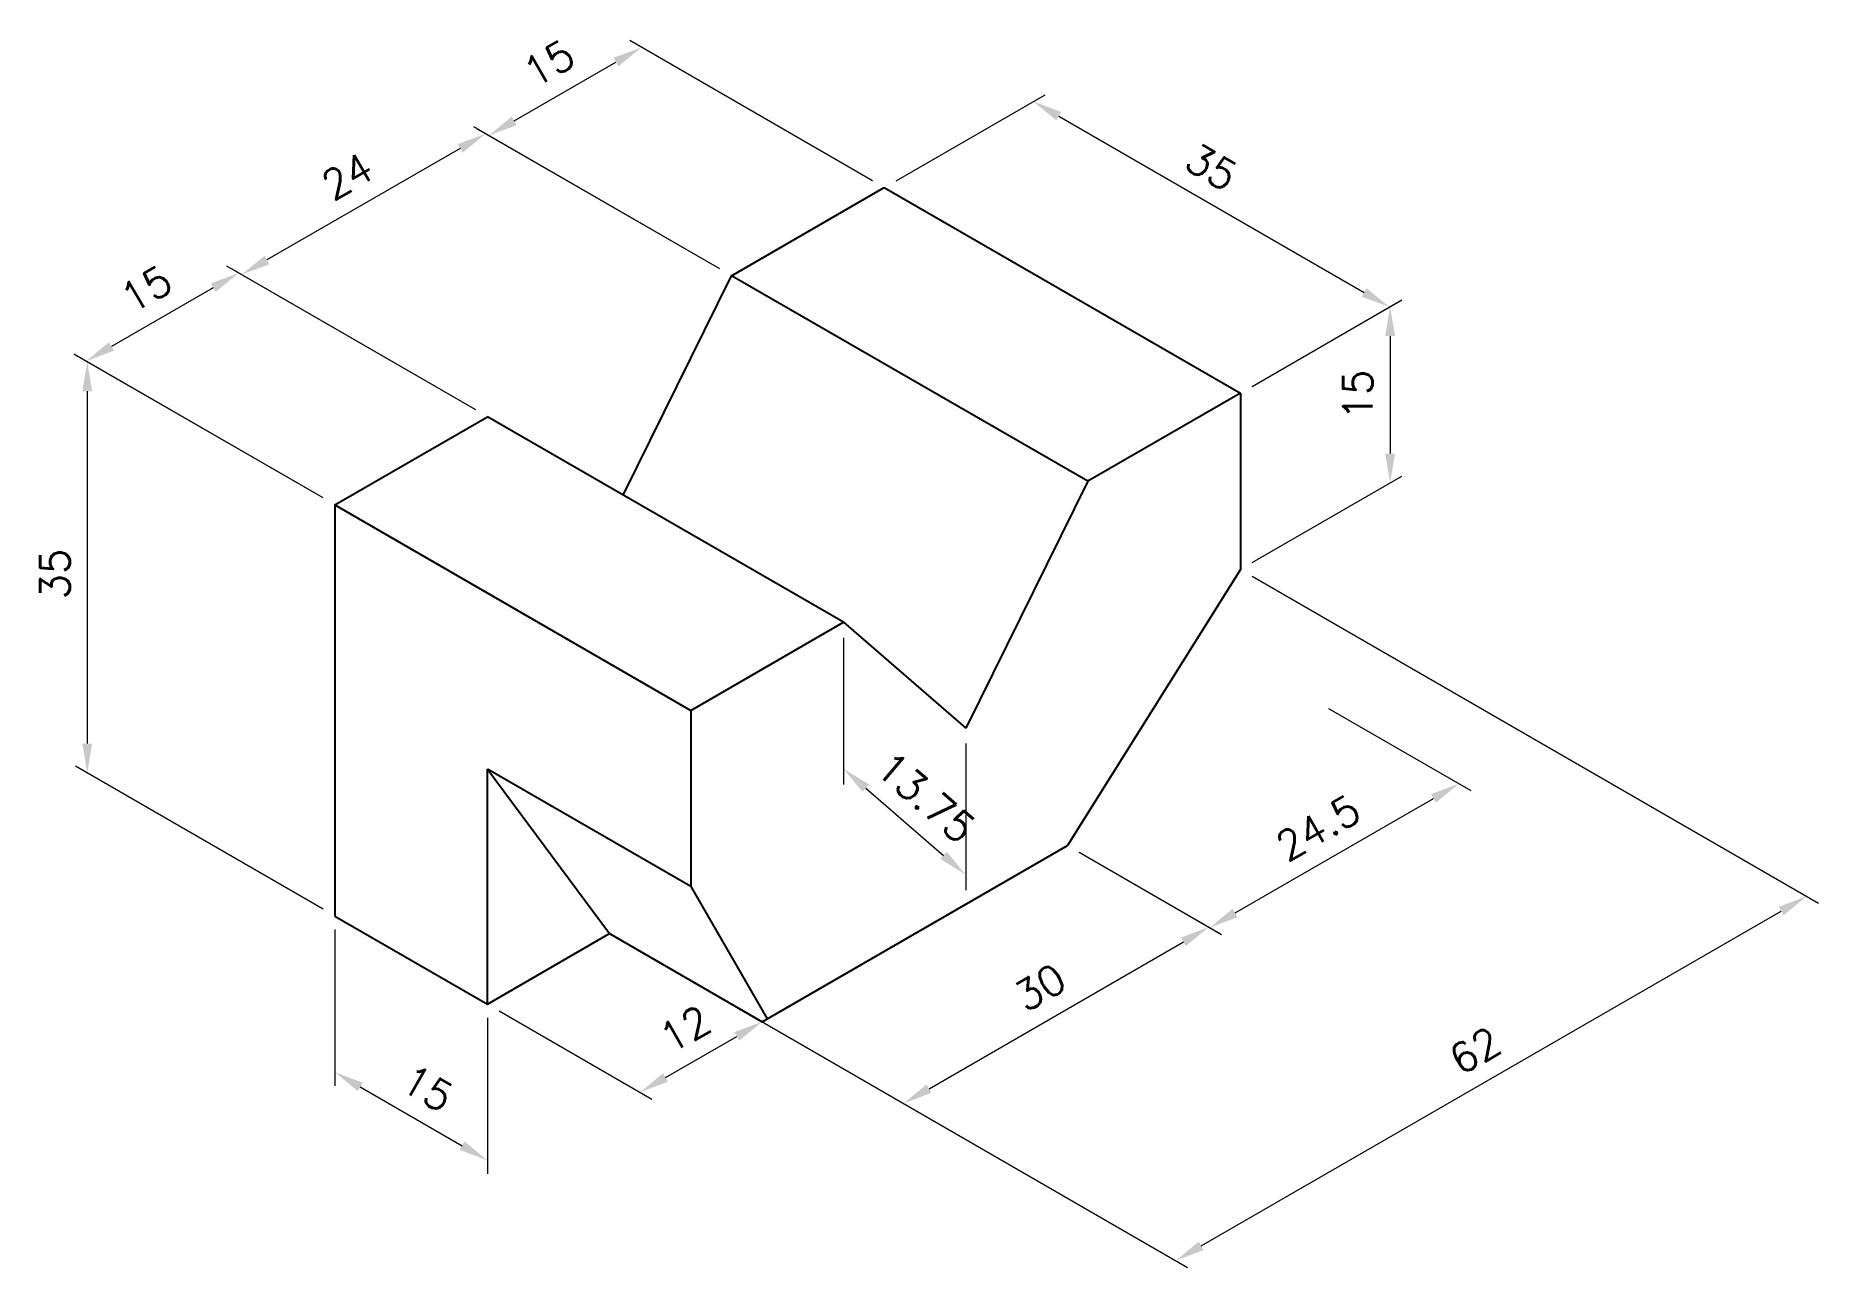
# Model space of a CAD drawing. Header units: millimetres. Extents: x 1062 to 5874, y 1636 to 2310.
# Drawn here: x 1061.8 to 1213.5, y 1635.9 to 1740.7 of the extents above.
import ezdxf

# ---------------------------------------------------------------- set-up
doc = ezdxf.new("R2010")
doc.units = ezdxf.units.MM
doc.layers.add('CONTORNO 1', color=3, linetype='Continuous', lineweight=25)
doc.layers.add('COTA', color=1, linetype='Continuous', lineweight=13)
doc.styles.add('ROMANS', font='romans.shx')
doc.dimstyles.new('Padrão', dxfattribs={"dimtxt": 2.5, "dimasz": 2.5, "dimexe": 1, "dimexo": 1, "dimgap": 1.5, "dimtad": 1, "dimdsep": 46, "dimtxsty": 'ROMANS', "dimblk1": 'ARCHTICK', "dimblk2": 'OBLIQUE', "dimcen": 2.5, "dimclrd": 1, "dimclre": 1, "dimclrt": 2, "dimadec": 0, "dimazin": 2, "dimtfac": 1, "dimtmove": 0, "dimatfit": 3, "dimfxl": 0, "dimlwd": -1, "dimlwe": -1, "dimarcsym": 0})

# ---------------------------------------------------------------- blocks, each defined once
blk = doc.blocks.new('*D7')
at = {"layer": 'COTA', "color": 1}
for p, q in [((1135.02, 1728.35), (1147.71, 1735.67)), ((1148.88, 1733.85), (1174.86, 1718.85)), ((1165.33, 1710.85), (1178.03, 1718.17))]:
    blk.add_line(p, q, dxfattribs=at)
for points in [[(1149.09, 1734.21), (1148.67, 1733.49), (1146.71, 1735.1)], [(1175.07, 1719.21), (1174.65, 1718.49), (1177.03, 1717.6)]]:
    blk.add_solid(points, dxfattribs=at)
at = {"layer": 'Defpoints', "color": 0}
for p in [(1134.02, 1727.77), (1177.03, 1717.6), (1164.33, 1710.27)]:
    blk.add_point(p, dxfattribs=at)
at = {"layer": 'COTA', "color": 2, "insert": (1161.87, 1729.52), "char_height": 2.5, "attachment_point": 5, "rotation": 330, "style": 'ROMANS'}
blk.add_mtext('35', dxfattribs=at)
blk = doc.blocks.new('_ArchTick')
at = {"color": 0, "linetype": 'ByBlock', "const_width": 0.15}
blk.add_lwpolyline([(-0.5, -0.5), (0.5, 0.5)], dxfattribs=at)
blk = doc.blocks.new('_Oblique')
at = {"color": 0, "linetype": 'ByBlock', "lineweight": -2}
blk.add_line((-0.5, -0.5), (0.5, 0.5), dxfattribs=at)
blk = doc.blocks.new('*D8')
at = {"layer": 'COTA', "color": 1}
for p, q in [((1133.02, 1728.35), (1112.35, 1740.28)), ((1102.52, 1733.45), (1111.18, 1738.45)), ((1120.03, 1720.85), (1099.35, 1732.78))]:
    blk.add_line(p, q, dxfattribs=at)
for points in [[(1110.97, 1738.82), (1111.39, 1738.09), (1113.35, 1739.7)], [(1102.31, 1733.82), (1102.73, 1733.09), (1100.35, 1732.2)]]:
    blk.add_solid(points, dxfattribs=at)
at = {"layer": 'Defpoints', "color": 0}
for p in [(1113.35, 1739.7), (1134.02, 1727.77), (1121.03, 1720.27)]:
    blk.add_point(p, dxfattribs=at)
at = {"layer": 'COTA', "color": 2, "insert": (1105.47, 1738.34), "char_height": 2.5, "attachment_point": 5, "rotation": 30, "style": 'ROMANS'}
blk.add_mtext('15', dxfattribs=at)
blk = doc.blocks.new('*D9')
at = {"layer": 'COTA', "color": 1}
for p, q in [((1120.03, 1720.85), (1099.09, 1732.93)), ((1097.93, 1731.11), (1081.47, 1721.61)), ((1099.25, 1708.85), (1078.31, 1720.93))]:
    blk.add_line(p, q, dxfattribs=at)
for points in [[(1097.72, 1731.47), (1098.14, 1730.74), (1100.09, 1732.36)], [(1081.27, 1721.97), (1081.68, 1721.24), (1079.31, 1720.36)]]:
    blk.add_solid(points, dxfattribs=at)
at = {"layer": 'Defpoints', "color": 0}
for p in [(1079.31, 1720.36), (1121.03, 1720.27), (1100.25, 1708.27)]:
    blk.add_point(p, dxfattribs=at)
at = {"layer": 'COTA', "color": 2, "insert": (1088.33, 1728.74), "char_height": 2.5, "attachment_point": 5, "rotation": 30, "style": 'ROMANS'}
blk.add_mtext('24', dxfattribs=at)
blk = doc.blocks.new('*D10')
at = {"layer": 'COTA', "color": 1}
for p, q in [((1099.25, 1708.85), (1078.06, 1721.08)), ((1076.9, 1719.25), (1068.24, 1714.25)), ((1086.26, 1701.35), (1065.07, 1713.58))]:
    blk.add_line(p, q, dxfattribs=at)
for points in [[(1076.69, 1719.61), (1077.11, 1718.89), (1079.06, 1720.5)], [(1068.03, 1714.61), (1068.45, 1713.89), (1066.07, 1713)]]:
    blk.add_solid(points, dxfattribs=at)
at = {"layer": 'Defpoints', "color": 0}
for p in [(1066.07, 1713), (1100.25, 1708.27), (1087.26, 1700.77)]:
    blk.add_point(p, dxfattribs=at)
at = {"layer": 'COTA', "color": 2, "insert": (1071.19, 1719.13), "char_height": 2.5, "attachment_point": 5, "rotation": 30, "style": 'ROMANS'}
blk.add_mtext('15', dxfattribs=at)
blk = doc.blocks.new('*D11')
at = {"layer": 'COTA', "color": 1}
for p, q in [((1165.33, 1710.85), (1178.08, 1718.21)), ((1177.08, 1715.13), (1177.08, 1705.13)), ((1165.33, 1695.85), (1178.08, 1703.21))]:
    blk.add_line(p, q, dxfattribs=at)
for points in [[(1176.66, 1715.13), (1177.5, 1715.13), (1177.08, 1717.63)], [(1176.66, 1705.13), (1177.5, 1705.13), (1177.08, 1702.63)]]:
    blk.add_solid(points, dxfattribs=at)
at = {"layer": 'Defpoints', "color": 0}
for p in [(1164.33, 1710.27), (1177.08, 1702.63), (1164.33, 1695.27)]:
    blk.add_point(p, dxfattribs=at)
at = {"layer": 'COTA', "color": 2, "insert": (1174.33, 1710.13), "char_height": 2.5, "attachment_point": 5, "rotation": 90, "style": 'ROMANS'}
blk.add_mtext('15', dxfattribs=at)
blk = doc.blocks.new('*D14')
at = {"layer": 'COTA', "color": 1}
for p, q in [((1150.61, 1671.19), (1162.64, 1664.24)), ((1137.83, 1651.07), (1159.48, 1663.57)), ((1124.63, 1656.19), (1136.66, 1649.24))]:
    blk.add_line(p, q, dxfattribs=at)
for points in [[(1159.27, 1663.93), (1159.68, 1663.21), (1161.64, 1664.82)], [(1137.62, 1651.43), (1138.03, 1650.71), (1135.66, 1649.82)]]:
    blk.add_solid(points, dxfattribs=at)
at = {"layer": 'Defpoints', "color": 0}
for p in [(1149.61, 1671.77), (1161.64, 1664.82), (1123.63, 1656.77)]:
    blk.add_point(p, dxfattribs=at)
at = {"layer": 'COTA', "color": 2, "insert": (1147.28, 1659.7), "char_height": 2.5, "attachment_point": 5, "rotation": 30, "style": 'ROMANS'}
blk.add_mtext('30', dxfattribs=at)
blk = doc.blocks.new('*D15')
at = {"layer": 'COTA', "color": 1}
for p, q in [((1171.83, 1683.44), (1183.94, 1676.45)), ((1163.88, 1666.03), (1180.77, 1675.78)), ((1150.61, 1671.19), (1162.72, 1664.2))]:
    blk.add_line(p, q, dxfattribs=at)
for points in [[(1180.56, 1676.14), (1180.98, 1675.42), (1182.94, 1677.03)], [(1163.67, 1666.39), (1164.09, 1665.67), (1161.72, 1664.78)]]:
    blk.add_solid(points, dxfattribs=at)
at = {"layer": 'Defpoints', "color": 0}
for p in [(1170.83, 1684.02), (1182.94, 1677.03), (1149.61, 1671.77)]:
    blk.add_point(p, dxfattribs=at)
at = {"layer": 'COTA', "color": 2, "insert": (1170.95, 1673.28), "char_height": 2.5, "attachment_point": 5, "rotation": 30, "style": 'ROMANS'}
blk.add_mtext('24.5', dxfattribs=at)
blk = doc.blocks.new('*D16')
at = {"layer": 'COTA', "color": 1}
for p, q in [((1165.33, 1694.69), (1213.53, 1666.86)), ((1161, 1637.69), (1210.37, 1666.19)), ((1111.64, 1663.69), (1159.84, 1635.86))]:
    blk.add_line(p, q, dxfattribs=at)
for points in [[(1210.16, 1666.55), (1210.57, 1665.83), (1212.53, 1667.44)], [(1160.79, 1638.05), (1161.21, 1637.33), (1158.84, 1636.44)]]:
    blk.add_solid(points, dxfattribs=at)
at = {"layer": 'Defpoints', "color": 0}
for p in [(1164.33, 1695.27), (1212.53, 1667.44), (1110.64, 1664.27)]:
    blk.add_point(p, dxfattribs=at)
at = {"layer": 'COTA', "color": 2, "insert": (1184.31, 1654.32), "char_height": 2.5, "attachment_point": 5, "rotation": 30, "style": 'ROMANS'}
blk.add_mtext('62', dxfattribs=at)
blk = doc.blocks.new('*D17')
at = {"layer": 'COTA', "color": 1}
for p, q in [((1111.64, 1663.69), (1124.63, 1656.19)), ((1101.25, 1657.69), (1114.24, 1650.19)), ((1115.4, 1652.02), (1121.46, 1655.52))]:
    blk.add_line(p, q, dxfattribs=at)
for points in [[(1121.25, 1655.88), (1121.67, 1655.16), (1123.63, 1656.77)], [(1115.19, 1652.38), (1115.61, 1651.66), (1113.24, 1650.77)]]:
    blk.add_solid(points, dxfattribs=at)
at = {"layer": 'Defpoints', "color": 0}
for p in [(1110.64, 1664.27), (1100.25, 1658.27), (1123.63, 1656.77)]:
    blk.add_point(p, dxfattribs=at)
at = {"layer": 'COTA', "color": 2, "insert": (1117.06, 1656.15), "char_height": 2.5, "attachment_point": 5, "rotation": 30, "style": 'ROMANS'}
blk.add_mtext('12', dxfattribs=at)
blk = doc.blocks.new('*D18')
at = {"layer": 'COTA', "color": 1}
for p, q in [((1087.26, 1664.61), (1087.26, 1651.32)), ((1100.25, 1657.11), (1100.25, 1643.82)), ((1089.42, 1651.22), (1098.08, 1646.22))]:
    blk.add_line(p, q, dxfattribs=at)
for points in [[(1089.63, 1651.58), (1089.21, 1650.86), (1087.26, 1652.47)], [(1098.29, 1646.58), (1097.87, 1645.86), (1100.25, 1644.97)]]:
    blk.add_solid(points, dxfattribs=at)
at = {"layer": 'Defpoints', "color": 0}
for p in [(1087.26, 1665.77), (1100.25, 1658.27), (1100.25, 1644.97)]:
    blk.add_point(p, dxfattribs=at)
at = {"layer": 'COTA', "color": 2, "insert": (1095.13, 1651.1), "char_height": 2.5, "attachment_point": 5, "rotation": 330, "style": 'ROMANS'}
blk.add_mtext('15', dxfattribs=at)
blk = doc.blocks.new('*D19')
at = {"layer": 'COTA', "color": 1}
for p, q in [((1086.26, 1701.35), (1065.18, 1713.52)), ((1066.18, 1710.44), (1066.18, 1680.44)), ((1086.26, 1666.35), (1065.18, 1678.52))]:
    blk.add_line(p, q, dxfattribs=at)
for points in [[(1065.76, 1710.44), (1066.59, 1710.44), (1066.18, 1712.94)], [(1065.76, 1680.44), (1066.59, 1680.44), (1066.18, 1677.94)]]:
    blk.add_solid(points, dxfattribs=at)
at = {"layer": 'Defpoints', "color": 0}
for p in [(1087.26, 1700.77), (1066.18, 1677.94), (1087.26, 1665.77)]:
    blk.add_point(p, dxfattribs=at)
at = {"layer": 'COTA', "color": 2, "insert": (1063.43, 1694.88), "char_height": 2.5, "attachment_point": 5, "rotation": 90, "style": 'ROMANS'}
blk.add_mtext('35', dxfattribs=at)
blk = doc.blocks.new('*D20')
at = {"layer": 'COTA', "color": 1}
for p, q in [((1130.56, 1689.45), (1130.56, 1676.97)), ((1140.95, 1680.45), (1140.95, 1667.97)), ((1132.45, 1676.66), (1139.06, 1670.93))]:
    blk.add_line(p, q, dxfattribs=at)
for points in [[(1132.72, 1676.97), (1132.17, 1676.34), (1130.56, 1678.29)], [(1139.33, 1671.25), (1138.79, 1670.62), (1140.95, 1669.29)]]:
    blk.add_solid(points, dxfattribs=at)
at = {"layer": 'Defpoints', "color": 0}
for p in [(1130.56, 1690.77), (1140.95, 1681.77), (1140.95, 1669.29)]:
    blk.add_point(p, dxfattribs=at)
at = {"layer": 'COTA', "color": 2, "insert": (1137.55, 1675.87), "char_height": 2.5, "attachment_point": 5, "rotation": 319.1066, "style": 'ROMANS'}
blk.add_mtext('13.75', dxfattribs=at)

msp = doc.modelspace()

# ---------------------------------------------------------------- linework, layer by layer
at = {"layer": 'CONTORNO 1'}
for p, q in [((1121.03, 1720.268), (1134.021, 1727.768)), ((1134.021, 1727.768), (1164.331, 1710.268)), ((1111.793, 1701.601), (1121.03, 1720.268)), ((1151.341, 1702.768), (1121.03, 1720.268)), ((1164.331, 1710.268), (1151.341, 1702.768)), ((1164.331, 1710.268), (1164.331, 1695.268)), ((1087.255, 1700.768), (1100.246, 1708.268)), ((1130.556, 1690.768), (1100.246, 1708.268)), ((1151.341, 1702.768), (1140.949, 1681.768)), ((1087.255, 1700.768), (1087.255, 1665.768)), ((1087.255, 1700.768), (1117.566, 1683.268)), ((1164.331, 1695.268), (1149.609, 1671.768)), ((1117.566, 1683.268), (1130.556, 1690.768)), ((1130.556, 1690.768), (1140.949, 1681.768)), ((1117.566, 1683.268), (1117.566, 1668.268)), ((1100.246, 1658.268), (1100.246, 1678.268)), ((1100.246, 1678.268), (1110.638, 1664.268)), ((1117.566, 1668.268), (1100.246, 1678.268)), ((1123.628, 1656.768), (1149.609, 1671.768)), ((1117.566, 1668.268), (1124.061, 1657.018)), ((1087.255, 1665.768), (1100.246, 1658.268)), ((1100.246, 1658.268), (1110.638, 1664.268)), ((1110.638, 1664.268), (1123.628, 1656.768))]:
    msp.add_line(p, q, dxfattribs=at)

# ---------------------------------------------------------------- dimensions: what is measured, and where the dimension line sits
at = {"layer": 'COTA'}
for p1, p2, distance, picture, middle in [((1121.03, 1720.268), (1134.021, 1727.768), 20.675, '*D8', (1105.475, 1738.336)), ((1121.03, 1720.268), (1100.246, 1708.268), -20.936, '*D9', (1088.327, 1728.737)), ((1100.246, 1708.268), (1087.255, 1700.768), -21.183, '*D10', (1071.192, 1719.13)), ((1164.331, 1710.268), (1164.331, 1695.268), 12.749, '*D11', (1174.331, 1710.129)), ((1110.638, 1664.268), (1164.331, 1695.268), -48.199, '*D16', (1184.309, 1654.322)), ((1130.556, 1690.768), (1140.949, 1681.768), -9.43, '*D20', (1137.553, 1675.872)), ((1149.609, 1671.768), (1170.827, 1684.018), -12.109, '*D15', (1170.952, 1673.283)), ((1123.628, 1656.768), (1149.609, 1671.768), -12.033, '*D14', (1147.276, 1659.702)), ((1087.255, 1665.768), (1100.246, 1658.268), -11.513, '*D18', (1095.125, 1651.105)), ((1100.246, 1658.268), (1110.638, 1664.268), -12.99, '*D17', (1117.057, 1656.149))]:
    dim = msp.add_aligned_dim(p1=p1, p2=p2, distance=distance, dimstyle='Padrão', dxfattribs=at)
    dim.commit()
    dim.dimension.update_dxf_attribs({"geometry": picture, "text_midpoint": middle})
for base, p1, p2, angle, picture, middle in [((1177.025, 1717.597), (1134.021, 1727.768), (1164.331, 1710.268), 330, '*D7', (1160.495, 1727.141)), ((1066.175, 1677.938), (1087.255, 1700.768), (1087.255, 1665.768), 270, '*D19', (1066.175, 1694.883))]:
    dim = msp.add_linear_dim(base=base, p1=p1, p2=p2, angle=angle, dimstyle='Padrão', dxfattribs=at)
    dim.commit()
    dim.dimension.update_dxf_attribs({"geometry": picture, "text_midpoint": middle, "dimtype": 161})

doc.saveas('drawing.dxf')
